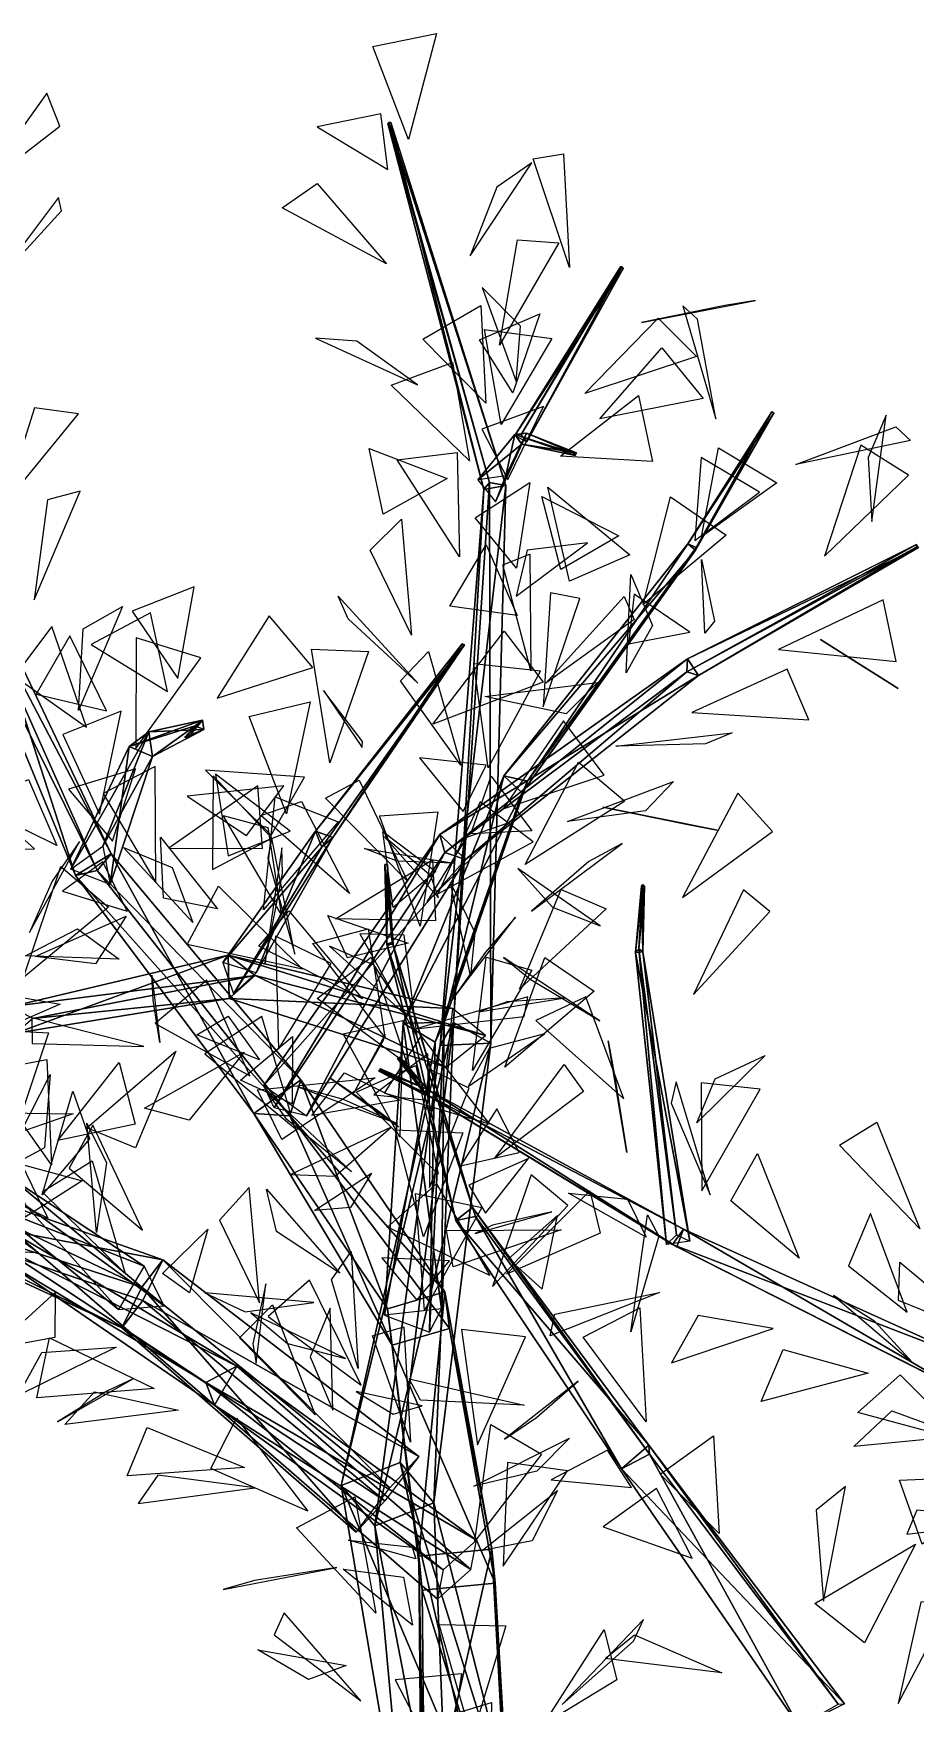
# Model space of a CAD drawing. Extents: x -154 to 171, y -158 to 169.
# Drawn here: x -37.2 to 1.7, y 95.4 to 169.2 of the extents above; entities that cross this region are included whole.
import ezdxf

# ---------------------------------------------------------------- set-up
doc = ezdxf.new("R2010")
doc.units = 0
doc.layers.add('Branches', color=15, linetype='CONTINUOUS')
doc.layers.add('Leaves', color=3, linetype='CONTINUOUS')

msp = doc.modelspace()

# ---------------------------------------------------------------- linework, layer by layer
at = {"layer": 'Branches', "color": 15}
for points in [[(-21.578522, 165.192123, 189.499573), (-21.545448, 165.233871, 189.381088), (-17.08918, 149.333496, 184.543869)], [(-21.457397, 165.233063, 189.476593), (-21.545448, 165.233871, 189.381088), (-21.578522, 165.192123, 189.499573)], [(-21.457397, 165.233063, 189.476593), (-21.578522, 165.192123, 189.499573), (-17.345642, 149.017548, 185.459991)], [(-21.578522, 165.192123, 189.499573), (-17.08918, 149.333496, 184.543869), (-17.345642, 149.017548, 185.459991)], [(-21.545448, 165.233871, 189.381088), (-16.371778, 149.195206, 185.245438), (-17.08918, 149.333496, 184.543869)], [(-21.545448, 165.233871, 189.381088), (-21.457397, 165.233063, 189.476593), (-16.371778, 149.195206, 185.245438)], [(-21.457397, 165.233063, 189.476593), (-17.345642, 149.017548, 185.459991), (-16.371778, 149.195206, 185.245438)], [(-11.186757, 158.794952, 201.768265), (-11.30034, 158.854568, 201.788727), (-15.967104, 151.411987, 199.071716)], [(-11.30034, 158.854568, 201.788727), (-15.695774, 151.456635, 198.535751), (-15.967104, 151.411987, 199.071716)], [(-11.186757, 158.794952, 201.768265), (-15.967104, 151.411987, 199.071716), (-15.440401, 151.135498, 198.976791)], [(-11.30034, 158.854568, 201.788727), (-11.241828, 158.864197, 201.673141), (-15.695774, 151.456635, 198.535751)], [(-11.241828, 158.864197, 201.673141), (-15.440401, 151.135498, 198.976791), (-15.695774, 151.456635, 198.535751)], [(-11.241828, 158.864197, 201.673141), (-11.186757, 158.794952, 201.768265), (-15.440401, 151.135498, 198.976791)], [(-11.186757, 158.794952, 201.768265), (-11.241828, 158.864197, 201.673141), (-11.30034, 158.854568, 201.788727)], [(-4.625852, 152.458862, 147.470551), (-7.963906, 146.45488, 146.777069), (-8.333398, 146.629089, 147.037567)], [(-4.527954, 152.39624, 147.528595), (-4.625852, 152.458862, 147.470551), (-8.333398, 146.629089, 147.037567)], [(-4.527954, 152.39624, 147.528595), (-8.333398, 146.629089, 147.037567), (-7.995942, 146.349106, 147.243637)], [(-4.530293, 152.407364, 147.399185), (-7.995942, 146.349106, 147.243637), (-7.963906, 146.45488, 146.777069)], [(-4.530293, 152.407364, 147.399185), (-4.527954, 152.39624, 147.528595), (-7.995942, 146.349106, 147.243637)], [(-4.625852, 152.458862, 147.470551), (-4.530293, 152.407364, 147.399185), (-7.963906, 146.45488, 146.777069)], [(-4.625852, 152.458862, 147.470551), (-4.527954, 152.39624, 147.528595), (-4.530293, 152.407364, 147.399185)], [(-15.980969, 151.452225, 198.914581), (-16.374916, 149.623901, 184.963852), (-17.60829, 149.448105, 185.101807)], [(-15.658088, 151.032745, 198.862167), (-15.980969, 151.452225, 198.914581), (-17.60829, 149.448105, 185.101807)], [(-15.464221, 151.519135, 198.80751), (-16.823395, 148.474243, 185.18364), (-16.374916, 149.623901, 184.963852)], [(-15.464221, 151.519135, 198.80751), (-15.658088, 151.032745, 198.862167), (-16.823395, 148.474243, 185.18364)], [(-15.980969, 151.452225, 198.914581), (-15.464221, 151.519135, 198.80751), (-16.374916, 149.623901, 184.963852)], [(-13.375432, 150.631668, 206.333069), (-15.464221, 151.519135, 198.80751), (-15.980969, 151.452225, 198.914581)], [(-13.3026, 150.529419, 206.299637), (-15.980969, 151.452225, 198.914581), (-15.658088, 151.032745, 198.862167)], [(-13.3026, 150.529419, 206.299637), (-13.375432, 150.631668, 206.333069), (-15.980969, 151.452225, 198.914581)], [(-13.252381, 150.649139, 206.295273), (-15.658088, 151.032745, 198.862167), (-15.464221, 151.519135, 198.80751)], [(-13.375432, 150.631668, 206.333069), (-13.252381, 150.649139, 206.295273), (-15.464221, 151.519135, 198.80751)], [(-15.658088, 151.032745, 198.862167), (-17.60829, 149.448105, 185.101807), (-16.823395, 148.474243, 185.18364)], [(-13.252381, 150.649139, 206.295273), (-13.3026, 150.529419, 206.299637), (-15.658088, 151.032745, 198.862167)], [(-13.375432, 150.631668, 206.333069), (-13.3026, 150.529419, 206.299637), (-13.252381, 150.649139, 206.295273)], [(-16.371778, 149.195206, 185.245438), (-19.278307, 124.44976, 177.349869), (-17.027668, 124.556328, 176.725388)], [(-16.371778, 149.195206, 185.245438), (-17.345642, 149.017548, 185.459991), (-19.278307, 124.44976, 177.349869)], [(-17.345642, 149.017548, 185.459991), (-17.08918, 149.333496, 184.543869), (-18.688963, 125.477715, 175.36235)], [(-17.08918, 149.333496, 184.543869), (-17.027668, 124.556328, 176.725388), (-18.688963, 125.477715, 175.36235)], [(-17.08918, 149.333496, 184.543869), (-16.371778, 149.195206, 185.245438), (-17.027668, 124.556328, 176.725388)], [(-17.345642, 149.017548, 185.459991), (-18.688963, 125.477715, 175.36235), (-19.278307, 124.44976, 177.349869)], [(-8.333398, 146.629089, 147.037567), (-15.418393, 136.136505, 141.277573), (-16.457705, 136.366806, 141.83519)], [(-7.995942, 146.349106, 147.243637), (-8.333398, 146.629089, 147.037567), (-16.457705, 136.366806, 141.83519)], [(-7.995942, 146.349106, 147.243637), (-16.457705, 136.366806, 141.83519), (-15.651178, 135.622253, 142.324371)], [(-7.963906, 146.45488, 146.777069), (-15.651178, 135.622253, 142.324371), (-15.418393, 136.136505, 141.277573)], [(-7.963906, 146.45488, 146.777069), (-7.995942, 146.349106, 147.243637), (-15.651178, 135.622253, 142.324371)], [(-8.333398, 146.629089, 147.037567), (-7.963906, 146.45488, 146.777069), (-15.418393, 136.136505, 141.277573)], [(1.76871, 146.587585, 103.605835), (-8.376646, 140.964294, 111.318336), (-8.341855, 141.538269, 111.983795)], [(1.76871, 146.587585, 103.605835), (1.73933, 146.465881, 103.502632), (-8.376646, 140.964294, 111.318336)], [(1.73933, 146.465881, 103.502632), (-7.857629, 140.80423, 111.998474), (-8.376646, 140.964294, 111.318336)], [(1.863745, 146.4561, 103.603683), (1.76871, 146.587585, 103.605835), (-8.341855, 141.538269, 111.983795)], [(1.863745, 146.4561, 103.603683), (-8.341855, 141.538269, 111.983795), (-7.857629, 140.80423, 111.998474)], [(1.73933, 146.465881, 103.502632), (1.863745, 146.4561, 103.603683), (-7.857629, 140.80423, 111.998474)], [(-39.701927, 145.287689, 114.737808), (-40.775837, 144.988373, 114.661674), (-35.380985, 131.973358, 116.140594)], [(-40.775837, 144.988373, 114.661674), (-40.149818, 145.017029, 113.750488), (-34.42149, 132.181732, 114.613266)], [(-40.775837, 144.988373, 114.661674), (-34.42149, 132.181732, 114.613266), (-35.380985, 131.973358, 116.140594)], [(-40.149818, 145.017029, 113.750488), (-39.701927, 145.287689, 114.737808), (-33.812469, 132.924393, 116.17646)], [(-40.149818, 145.017029, 113.750488), (-33.812469, 132.924393, 116.17646), (-34.42149, 132.181732, 114.613266)], [(-39.701927, 145.287689, 114.737808), (-35.380985, 131.973358, 116.140594), (-33.812469, 132.924393, 116.17646)], [(-18.259186, 142.105301, 207.066528), (-18.307896, 142.207413, 207.002686), (-24.783709, 133.923279, 197.975479)], [(-18.307896, 142.207413, 207.002686), (-24.018806, 133.648575, 197.803375), (-24.783709, 133.923279, 197.975479)], [(-18.259186, 142.105301, 207.066528), (-24.783709, 133.923279, 197.975479), (-24.504866, 133.218048, 198.335403)], [(-18.19212, 142.159012, 206.969101), (-24.504866, 133.218048, 198.335403), (-24.018806, 133.648575, 197.803375)], [(-18.19212, 142.159012, 206.969101), (-18.259186, 142.105301, 207.066528), (-24.504866, 133.218048, 198.335403)], [(-18.307896, 142.207413, 207.002686), (-18.19212, 142.159012, 206.969101), (-24.018806, 133.648575, 197.803375)], [(-18.259186, 142.105301, 207.066528), (-18.19212, 142.159012, 206.969101), (-18.307896, 142.207413, 207.002686)], [(-8.341855, 141.538269, 111.983795), (-19.064608, 132.987747, 115.296669), (-19.29208, 133.785522, 116.660973)], [(-7.857629, 140.80423, 111.998474), (-8.341855, 141.538269, 111.983795), (-19.29208, 133.785522, 116.660973)], [(-8.341855, 141.538269, 111.983795), (-8.376646, 140.964294, 111.318336), (-19.064608, 132.987747, 115.296669)], [(-8.376646, 140.964294, 111.318336), (-18.157001, 132.668015, 116.550102), (-19.064608, 132.987747, 115.296669)], [(-8.376646, 140.964294, 111.318336), (-7.857629, 140.80423, 111.998474), (-18.157001, 132.668015, 116.550102)], [(-7.857629, 140.80423, 111.998474), (-19.29208, 133.785522, 116.660973), (-18.157001, 132.668015, 116.550102)], [(-29.764603, 138.83757, 89.155525), (-33.010098, 137.664459, 102.770218), (-32.141296, 138.321564, 103.078934)], [(-29.764603, 138.83757, 89.155525), (-30.09407, 138.585373, 89.147888), (-33.010098, 137.664459, 102.770218)], [(-29.716101, 138.425507, 89.163773), (-29.764603, 138.83757, 89.155525), (-32.141296, 138.321564, 103.078934)], [(-30.444477, 138.160492, 83.631645), (-30.09407, 138.585373, 89.147888), (-29.764603, 138.83757, 89.155525)], [(-30.428232, 138.032028, 83.642044), (-30.444477, 138.160492, 83.631645), (-29.764603, 138.83757, 89.155525)], [(-30.428232, 138.032028, 83.642044), (-29.764603, 138.83757, 89.155525), (-29.716101, 138.425507, 89.163773)], [(-32.141296, 138.321564, 103.078934), (-35.58057, 132.25032, 115.420563), (-34.177654, 133.266037, 116.086922)], [(-32.141296, 138.321564, 103.078934), (-33.010098, 137.664459, 102.770218), (-35.58057, 132.25032, 115.420563)], [(-31.982462, 137.224609, 102.8479), (-32.141296, 138.321564, 103.078934), (-34.177654, 133.266037, 116.086922)], [(-30.09407, 138.585373, 89.147888), (-31.982462, 137.224609, 102.8479), (-33.010098, 137.664459, 102.770218)], [(-29.716101, 138.425507, 89.163773), (-32.141296, 138.321564, 103.078934), (-31.982462, 137.224609, 102.8479)], [(-30.09407, 138.585373, 89.147888), (-29.716101, 138.425507, 89.163773), (-31.982462, 137.224609, 102.8479)], [(-30.444477, 138.160492, 83.631645), (-30.547279, 138.083328, 83.650444), (-30.09407, 138.585373, 89.147888)], [(-30.547279, 138.083328, 83.650444), (-29.716101, 138.425507, 89.163773), (-30.09407, 138.585373, 89.147888)], [(-30.547279, 138.083328, 83.650444), (-30.428232, 138.032028, 83.642044), (-29.716101, 138.425507, 89.163773)], [(-30.444477, 138.160492, 83.631645), (-30.428232, 138.032028, 83.642044), (-30.547279, 138.083328, 83.650444)], [(-33.010098, 137.664459, 102.770218), (-33.85672, 131.563126, 115.422844), (-35.58057, 132.25032, 115.420563)], [(-33.010098, 137.664459, 102.770218), (-31.982462, 137.224609, 102.8479), (-33.85672, 131.563126, 115.422844)], [(-31.982462, 137.224609, 102.8479), (-34.177654, 133.266037, 116.086922), (-33.85672, 131.563126, 115.422844)], [(-16.457705, 136.366806, 141.83519), (-19.103125, 125.475128, 133.178864), (-20.908197, 125.437286, 133.828995)], [(-15.651178, 135.622253, 142.324371), (-16.457705, 136.366806, 141.83519), (-20.908197, 125.437286, 133.828995)], [(-15.418393, 136.136505, 141.277573), (-19.492199, 124.605568, 134.821762), (-19.103125, 125.475128, 133.178864)], [(-15.418393, 136.136505, 141.277573), (-15.651178, 135.622253, 142.324371), (-19.492199, 124.605568, 134.821762)], [(-16.457705, 136.366806, 141.83519), (-15.418393, 136.136505, 141.277573), (-19.103125, 125.475128, 133.178864)], [(-15.651178, 135.622253, 142.324371), (-20.908197, 125.437286, 133.828995), (-19.492199, 124.605568, 134.821762)], [(-24.504866, 133.218048, 198.335403), (-24.783709, 133.923279, 197.975479), (-28.878201, 128.126602, 185.907257)], [(-24.783709, 133.923279, 197.975479), (-27.403942, 127.665184, 185.675995), (-28.878201, 128.126602, 185.907257)], [(-24.018806, 133.648575, 197.803375), (-28.397274, 126.744995, 186.454697), (-27.403942, 127.665184, 185.675995)], [(-24.018806, 133.648575, 197.803375), (-24.504866, 133.218048, 198.335403), (-28.397274, 126.744995, 186.454697)], [(-24.783709, 133.923279, 197.975479), (-24.018806, 133.648575, 197.803375), (-27.403942, 127.665184, 185.675995)], [(-19.29208, 133.785522, 116.660973), (-26.60924, 121.699203, 118.688995), (-27.057766, 122.690605, 120.740097)], [(-18.157001, 132.668015, 116.550102), (-19.29208, 133.785522, 116.660973), (-27.057766, 122.690605, 120.740097)], [(-19.29208, 133.785522, 116.660973), (-19.064608, 132.987747, 115.296669), (-26.60924, 121.699203, 118.688995)], [(-33.812469, 132.924393, 116.17646), (-35.380985, 131.973358, 116.140594), (-27.503574, 121.455215, 120.629402)], [(-34.42149, 132.181732, 114.613266), (-33.812469, 132.924393, 116.17646), (-25.424311, 122.934608, 120.613274)], [(-33.812469, 132.924393, 116.17646), (-27.503574, 121.455215, 120.629402), (-25.424311, 122.934608, 120.613274)], [(-24.504866, 133.218048, 198.335403), (-28.878201, 128.126602, 185.907257), (-28.397274, 126.744995, 186.454697)], [(-19.064608, 132.987747, 115.296669), (-25.175297, 121.356026, 120.482628), (-26.60924, 121.699203, 118.688995)], [(-19.064608, 132.987747, 115.296669), (-18.157001, 132.668015, 116.550102), (-25.175297, 121.356026, 120.482628)], [(-35.380985, 131.973358, 116.140594), (-34.42149, 132.181732, 114.613266), (-25.914415, 121.356003, 118.669052)], [(-34.42149, 132.181732, 114.613266), (-25.424311, 122.934608, 120.613274), (-25.914415, 121.356003, 118.669052)], [(-18.157001, 132.668015, 116.550102), (-27.057766, 122.690605, 120.740097), (-25.175297, 121.356026, 120.482628)], [(-21.723745, 132.450378, 139.475021), (-21.617945, 132.472015, 139.402817), (-21.386454, 129.027344, 138.548141)], [(-21.617945, 132.472015, 139.402817), (-21.723745, 132.450378, 139.475021), (-21.605843, 132.444855, 139.529282)], [(-21.605843, 132.444855, 139.529282), (-21.723745, 132.450378, 139.475021), (-21.635334, 128.927765, 138.709915)], [(-21.723745, 132.450378, 139.475021), (-21.386454, 129.027344, 138.548141), (-21.635334, 128.927765, 138.709915)], [(-21.605843, 132.444855, 139.529282), (-21.635334, 128.927765, 138.709915), (-21.355181, 128.924683, 138.842255)], [(-21.617945, 132.472015, 139.402817), (-21.355181, 128.924683, 138.842255), (-21.386454, 129.027344, 138.548141)], [(-21.617945, 132.472015, 139.402817), (-21.605843, 132.444855, 139.529282), (-21.355181, 128.924683, 138.842255)], [(-35.380985, 131.973358, 116.140594), (-25.914415, 121.356003, 118.669052), (-27.503574, 121.455215, 120.629402)], [(-10.316794, 131.571213, 244.07756), (-10.639564, 128.564758, 246.329636), (-10.504051, 128.721634, 246.576508)], [(-10.316794, 131.571213, 244.07756), (-10.37216, 131.498352, 243.985367), (-10.639564, 128.564758, 246.329636)], [(-10.37216, 131.498352, 243.985367), (-10.321867, 128.588837, 246.346085), (-10.639564, 128.564758, 246.329636)], [(-10.242846, 131.500473, 243.997543), (-10.316794, 131.571213, 244.07756), (-10.504051, 128.721634, 246.576508)], [(-10.242846, 131.500473, 243.997543), (-10.504051, 128.721634, 246.576508), (-10.321867, 128.588837, 246.346085)], [(-10.316794, 131.571213, 244.07756), (-10.242846, 131.500473, 243.997543), (-10.37216, 131.498352, 243.985367)], [(-10.37216, 131.498352, 243.985367), (-10.242846, 131.500473, 243.997543), (-10.321867, 128.588837, 246.346085)], [(-38.211315, 126.178215, 195.887695), (-27.447754, 127.556717, 186.788177), (-28.632271, 128.447495, 185.570236)], [(-38.016937, 125.001213, 195.748093), (-38.211315, 126.178215, 195.887695), (-28.632271, 128.447495, 185.570236)], [(-38.016937, 125.001213, 195.748093), (-28.632271, 128.447495, 185.570236), (-28.599394, 126.53257, 185.679535)], [(-28.632271, 128.447495, 185.570236), (-17.263279, 124.900742, 177.567566), (-18.728045, 126.087746, 175.713058)], [(-28.632271, 128.447495, 185.570236), (-27.447754, 127.556717, 186.788177), (-17.263279, 124.900742, 177.567566)], [(-28.599394, 126.53257, 185.679535), (-28.632271, 128.447495, 185.570236), (-18.728045, 126.087746, 175.713058)], [(-21.635334, 128.927765, 138.709915), (-21.386454, 129.027344, 138.548141), (-17.843292, 117.305031, 131.858627)], [(-21.355181, 128.924683, 138.842255), (-21.635334, 128.927765, 138.709915), (-18.584898, 116.730896, 132.285187)], [(-21.635334, 128.927765, 138.709915), (-17.843292, 117.305031, 131.858627), (-18.584898, 116.730896, 132.285187)], [(-21.386454, 129.027344, 138.548141), (-17.71817, 116.896461, 132.796158), (-17.843292, 117.305031, 131.858627)], [(-21.386454, 129.027344, 138.548141), (-21.355181, 128.924683, 138.842255), (-17.71817, 116.896461, 132.796158)], [(-21.355181, 128.924683, 138.842255), (-18.584898, 116.730896, 132.285187), (-17.71817, 116.896461, 132.796158)], [(-10.504051, 128.721634, 246.576508), (-10.639564, 128.564758, 246.329636), (-9.281383, 115.665726, 251.609787)], [(-10.639564, 128.564758, 246.329636), (-10.321867, 128.588837, 246.346085), (-8.248649, 115.811554, 251.628876)], [(-10.639564, 128.564758, 246.329636), (-8.248649, 115.811554, 251.628876), (-9.281383, 115.665726, 251.609787)], [(-10.504051, 128.721634, 246.576508), (-9.281383, 115.665726, 251.609787), (-8.829529, 116.086647, 252.450516)], [(-10.321867, 128.588837, 246.346085), (-10.504051, 128.721634, 246.576508), (-8.829529, 116.086647, 252.450516)], [(-10.321867, 128.588837, 246.346085), (-8.829529, 116.086647, 252.450516), (-8.248649, 115.811554, 251.628876)], [(-38.211315, 126.178215, 195.887695), (-37.272339, 125.645424, 196.414047), (-27.447754, 127.556717, 186.788177)], [(-37.272339, 125.645424, 196.414047), (-28.599394, 126.53257, 185.679535), (-27.447754, 127.556717, 186.788177)], [(-27.447754, 127.556717, 186.788177), (-28.599394, 126.53257, 185.679535), (-19.003614, 123.495316, 176.156982)], [(-27.447754, 127.556717, 186.788177), (-19.003614, 123.495316, 176.156982), (-17.263279, 124.900742, 177.567566)], [(-37.272339, 125.645424, 196.414047), (-38.016937, 125.001213, 195.748093), (-28.599394, 126.53257, 185.679535)], [(-28.599394, 126.53257, 185.679535), (-18.728045, 126.087746, 175.713058), (-19.003614, 123.495316, 176.156982)], [(-19.278307, 124.44976, 177.349869), (-18.688963, 125.477715, 175.36235), (-23.649134, 105.014343, 160.24057)], [(-18.688963, 125.477715, 175.36235), (-21.045225, 106.02861, 159.203262), (-23.649134, 105.014343, 160.24057)], [(-18.688963, 125.477715, 175.36235), (-19.558699, 104.243118, 161.070709), (-21.045225, 106.02861, 159.203262)], [(-20.908197, 125.437286, 133.828995), (-19.103125, 125.475128, 133.178864), (-19.219908, 112.826668, 127.195534)], [(-19.103125, 125.475128, 133.178864), (-19.743805, 111.786018, 129.570343), (-19.219908, 112.826668, 127.195534)], [(-19.103125, 125.475128, 133.178864), (-19.492199, 124.605568, 134.821762), (-19.743805, 111.786018, 129.570343)], [(-18.688963, 125.477715, 175.36235), (-17.027668, 124.556328, 176.725388), (-19.558699, 104.243118, 161.070709)], [(-20.908197, 125.437286, 133.828995), (-19.219908, 112.826668, 127.195534), (-21.726362, 112.548843, 127.994049)], [(-19.492199, 124.605568, 134.821762), (-20.908197, 125.437286, 133.828995), (-21.726362, 112.548843, 127.994049)], [(-19.278307, 124.44976, 177.349869), (-23.649134, 105.014343, 160.24057), (-22.162607, 103.228851, 162.108017)], [(-17.027668, 124.556328, 176.725388), (-22.162607, 103.228851, 162.108017), (-19.558699, 104.243118, 161.070709)], [(-17.027668, 124.556328, 176.725388), (-19.278307, 124.44976, 177.349869), (-22.162607, 103.228851, 162.108017)], [(-19.492199, 124.605568, 134.821762), (-21.726362, 112.548843, 127.994049), (-19.743805, 111.786018, 129.570343)], [(-21.90473, 123.423431, 255.605972), (-21.977516, 123.319054, 255.632095), (-20.008614, 122.311111, 257.457184)], [(-21.90473, 123.423431, 255.605972), (-21.892704, 123.316132, 255.533752), (-21.977516, 123.319054, 255.632095)], [(-21.977516, 123.319054, 255.632095), (-19.827599, 122.304878, 257.247253), (-20.008614, 122.311111, 257.457184)], [(-21.977516, 123.319054, 255.632095), (-21.892704, 123.316132, 255.533752), (-19.827599, 122.304878, 257.247253)], [(-21.90473, 123.423431, 255.605972), (-20.008614, 122.311111, 257.457184), (-19.853264, 122.53389, 257.401428)], [(-21.892704, 123.316132, 255.533752), (-21.90473, 123.423431, 255.605972), (-19.853264, 122.53389, 257.401428)], [(-21.892704, 123.316132, 255.533752), (-19.853264, 122.53389, 257.401428), (-19.827599, 122.304878, 257.247253)], [(-21.161125, 123.877281, 258.244171), (-21.054121, 123.936691, 258.287689), (-19.809212, 122.490654, 257.360474)], [(-21.054121, 123.936691, 258.287689), (-21.161125, 123.877281, 258.244171), (-21.111769, 123.845497, 258.360046)], [(-21.111769, 123.845497, 258.360046), (-21.161125, 123.877281, 258.244171), (-19.982574, 122.355965, 257.265381)], [(-21.161125, 123.877281, 258.244171), (-19.809212, 122.490654, 257.360474), (-19.982574, 122.355965, 257.265381)], [(-21.054121, 123.936691, 258.287689), (-21.111769, 123.845497, 258.360046), (-19.89769, 122.303268, 257.480042)], [(-21.111769, 123.845497, 258.360046), (-19.982574, 122.355965, 257.265381), (-19.89769, 122.303268, 257.480042)], [(-21.054121, 123.936691, 258.287689), (-19.89769, 122.303268, 257.480042), (-19.809212, 122.490654, 257.360474)], [(-25.424311, 122.934608, 120.613274), (-27.503574, 121.455215, 120.629402), (-21.604925, 112.827675, 129.438522)], [(-25.914415, 121.356003, 118.669052), (-25.424311, 122.934608, 120.613274), (-19.063473, 113.565346, 129.168686)], [(-25.424311, 122.934608, 120.613274), (-21.604925, 112.827675, 129.438522), (-19.063473, 113.565346, 129.168686)], [(-19.982574, 122.355965, 257.265381), (-19.809212, 122.490654, 257.360474), (-8.524355, 116.342796, 251.900589)], [(-19.89769, 122.303268, 257.480042), (-19.982574, 122.355965, 257.265381), (-9.015163, 115.666916, 251.434601)], [(-19.982574, 122.355965, 257.265381), (-8.524355, 116.342796, 251.900589), (-9.015163, 115.666916, 251.434601)], [(-19.809212, 122.490654, 257.360474), (-19.89769, 122.303268, 257.480042), (-8.820043, 115.554222, 252.353989)], [(-19.89769, 122.303268, 257.480042), (-9.015163, 115.666916, 251.434601), (-8.820043, 115.554222, 252.353989)], [(-19.809212, 122.490654, 257.360474), (-8.820043, 115.554222, 252.353989), (-8.524355, 116.342796, 251.900589)], [(-27.503574, 121.455215, 120.629402), (-21.396576, 111.209007, 127.337936), (-21.604925, 112.827675, 129.438522)], [(-27.503574, 121.455215, 120.629402), (-25.914415, 121.356003, 118.669052), (-21.396576, 111.209007, 127.337936)], [(-25.914415, 121.356003, 118.669052), (-18.855124, 111.946678, 127.068092), (-21.396576, 111.209007, 127.337936)], [(-25.914415, 121.356003, 118.669052), (-19.063473, 113.565346, 129.168686), (-18.855124, 111.946678, 127.068092)], [(-45.543736, 117.642067, 156.963165), (-45.007393, 119.765381, 157.783234), (-31.524847, 114.98703, 159.779434)], [(-45.007393, 119.765381, 157.783234), (-45.502014, 118.010498, 159.247604), (-32.446747, 113.78405, 161.750549)], [(-45.007393, 119.765381, 157.783234), (-32.446747, 113.78405, 161.750549), (-31.524847, 114.98703, 159.779434)], [(-39.020103, 117.332077, 171.952957), (-38.192257, 118.577217, 171.747757), (-32.340389, 114.710571, 159.63652)], [(-38.192257, 118.577217, 171.747757), (-31.459574, 112.949806, 160.692459), (-32.340389, 114.710571, 159.63652)], [(-38.192257, 118.577217, 171.747757), (-37.566525, 117.365837, 172.357651), (-31.459574, 112.949806, 160.692459)], [(-45.502014, 118.010498, 159.247604), (-45.543736, 117.642067, 156.963165), (-33.331745, 111.983917, 160.281326)], [(-45.543736, 117.642067, 156.963165), (-32.409843, 113.186897, 158.310211), (-33.331745, 111.983917, 160.281326)], [(-45.543736, 117.642067, 156.963165), (-31.524847, 114.98703, 159.779434), (-32.409843, 113.186897, 158.310211)], [(-45.502014, 118.010498, 159.247604), (-33.331745, 111.983917, 160.281326), (-32.446747, 113.78405, 161.750549)], [(-37.566525, 117.365837, 172.357651), (-39.020103, 117.332077, 171.952957), (-33.484924, 112.796043, 159.762161)], [(-37.566525, 117.365837, 172.357651), (-33.484924, 112.796043, 159.762161), (-31.459574, 112.949806, 160.692459)], [(-39.020103, 117.332077, 171.952957), (-32.340389, 114.710571, 159.63652), (-33.484924, 112.796043, 159.762161)], [(-18.584898, 116.730896, 132.285187), (-17.843292, 117.305031, 131.858627), (-10.054605, 106.794395, 126.562332)], [(-17.71817, 116.896461, 132.796158), (-18.584898, 116.730896, 132.285187), (-11.267681, 105.74633, 127.257996)], [(-18.584898, 116.730896, 132.285187), (-10.054605, 106.794395, 126.562332), (-11.267681, 105.74633, 127.257996)], [(-17.843292, 117.305031, 131.858627), (-10.02278, 106.400574, 128.264633), (-10.054605, 106.794395, 126.562332)], [(-17.843292, 117.305031, 131.858627), (-17.71817, 116.896461, 132.796158), (-10.02278, 106.400574, 128.264633)], [(-17.71817, 116.896461, 132.796158), (-11.267681, 105.74633, 127.257996), (-10.02278, 106.400574, 128.264633)], [(-39.003986, 115.758804, 148.732513), (-37.897987, 116.052795, 149.407181), (-28.258892, 110.28476, 141.26387)], [(-37.897987, 116.052795, 149.407181), (-38.560684, 114.953468, 149.691559), (-29.239241, 108.559631, 141.665939)], [(-37.897987, 116.052795, 149.407181), (-29.239241, 108.559631, 141.665939), (-28.258892, 110.28476, 141.26387)], [(-9.015163, 115.666916, 251.434601), (-8.524355, 116.342796, 251.900589), (4.29166, 110.545509, 250.796005)], [(-8.524355, 116.342796, 251.900589), (-8.820043, 115.554222, 252.353989), (3.474189, 109.344543, 251.62709)], [(-8.524355, 116.342796, 251.900589), (3.474189, 109.344543, 251.62709), (4.29166, 110.545509, 250.796005)], [(-39.003986, 115.758804, 148.732513), (-28.258892, 110.28476, 141.26387), (-29.625635, 109.561333, 139.924622)], [(-38.560684, 114.953468, 149.691559), (-39.003986, 115.758804, 148.732513), (-29.625635, 109.561333, 139.924622)], [(-8.820043, 115.554222, 252.353989), (-9.015163, 115.666916, 251.434601), (3.507289, 109.318405, 249.971237)], [(-9.015163, 115.666916, 251.434601), (4.29166, 110.545509, 250.796005), (3.507289, 109.318405, 249.971237)], [(-8.820043, 115.554222, 252.353989), (3.507289, 109.318405, 249.971237), (3.474189, 109.344543, 251.62709)], [(-38.560684, 114.953468, 149.691559), (-29.625635, 109.561333, 139.924622), (-29.239241, 108.559631, 141.665939)], [(-31.524847, 114.98703, 159.779434), (-32.446747, 113.78405, 161.750549), (-21.49699, 104.912231, 162.820313)], [(-32.409843, 113.186897, 158.310211), (-31.524847, 114.98703, 159.779434), (-20.221825, 106.297623, 160.368805)], [(-31.524847, 114.98703, 159.779434), (-21.49699, 104.912231, 162.820313), (-20.221825, 106.297623, 160.368805)], [(-32.446747, 113.78405, 161.750549), (-33.331745, 111.983917, 160.281326), (-22.986008, 102.959839, 160.942474)], [(-32.446747, 113.78405, 161.750549), (-22.986008, 102.959839, 160.942474), (-21.49699, 104.912231, 162.820313)], [(-33.331745, 111.983917, 160.281326), (-32.409843, 113.186897, 158.310211), (-21.710842, 104.34523, 158.490967)], [(-32.409843, 113.186897, 158.310211), (-20.221825, 106.297623, 160.368805), (-21.710842, 104.34523, 158.490967)], [(-19.063473, 113.565346, 129.168686), (-21.604925, 112.827675, 129.438522), (-20.217131, 101.892624, 138.034241)], [(-19.063473, 113.565346, 129.168686), (-20.217131, 101.892624, 138.034241), (-16.989105, 102.205872, 138.090149)], [(-18.855124, 111.946678, 127.068092), (-19.063473, 113.565346, 129.168686), (-16.989105, 102.205872, 138.090149)], [(-21.604925, 112.827675, 129.438522), (-20.066525, 100.389023, 135.164063), (-20.217131, 101.892624, 138.034241)], [(-21.604925, 112.827675, 129.438522), (-21.396576, 111.209007, 127.337936), (-20.066525, 100.389023, 135.164063)], [(-33.331745, 111.983917, 160.281326), (-21.710842, 104.34523, 158.490967), (-22.986008, 102.959839, 160.942474)], [(-21.396576, 111.209007, 127.337936), (-18.855124, 111.946678, 127.068092), (-16.838499, 100.702271, 135.219971)], [(-18.855124, 111.946678, 127.068092), (-16.989105, 102.205872, 138.090149), (-16.838499, 100.702271, 135.219971)], [(-21.396576, 111.209007, 127.337936), (-16.838499, 100.702271, 135.219971), (-20.066525, 100.389023, 135.164063)], [(-29.625635, 109.561333, 139.924622), (-28.258892, 110.28476, 141.26387), (-17.666813, 102.59716, 136.264511)], [(-28.258892, 110.28476, 141.26387), (-29.239241, 108.559631, 141.665939), (-17.914722, 101.303795, 138.105667)], [(-28.258892, 110.28476, 141.26387), (-17.914722, 101.303795, 138.105667), (-17.666813, 102.59716, 136.264511)], [(-29.625635, 109.561333, 139.924622), (-17.666813, 102.59716, 136.264511), (-19.140907, 101.2911, 135.148544)], [(-29.239241, 108.559631, 141.665939), (-29.625635, 109.561333, 139.924622), (-19.140907, 101.2911, 135.148544)], [(-29.239241, 108.559631, 141.665939), (-19.388817, 99.997734, 136.9897), (-17.914722, 101.303795, 138.105667)], [(-29.239241, 108.559631, 141.665939), (-19.140907, 101.2911, 135.148544), (-19.388817, 99.997734, 136.9897)], [(-11.267681, 105.74633, 127.257996), (-10.054605, 106.794395, 126.562332), (-1.405452, 95.372917, 125.782562)], [(-10.02278, 106.400574, 128.264633), (-11.267681, 105.74633, 127.257996), (-3.410171, 94.367432, 126.804955)], [(-10.054605, 106.794395, 126.562332), (-1.694135, 95.354225, 128.230316), (-1.405452, 95.372917, 125.782562)], [(-10.054605, 106.794395, 126.562332), (-10.02278, 106.400574, 128.264633), (-1.694135, 95.354225, 128.230316)], [(-10.02278, 106.400574, 128.264633), (-3.410171, 94.367432, 126.804955), (-1.694135, 95.354225, 128.230316)], [(-23.649134, 105.014343, 160.24057), (-21.045225, 106.02861, 159.203262), (-17.370037, 90.147705, 139.334259)], [(-21.045225, 106.02861, 159.203262), (-15.414706, 88.053513, 142.209534), (-17.370037, 90.147705, 139.334259)], [(-21.045225, 106.02861, 159.203262), (-19.558699, 104.243118, 161.070709), (-15.414706, 88.053513, 142.209534)], [(-11.267681, 105.74633, 127.257996), (-1.405452, 95.372917, 125.782562), (-3.410171, 94.367432, 126.804955)], [(-22.162607, 103.228851, 162.108017), (-23.649134, 105.014343, 160.24057), (-20.766439, 88.035477, 140.026428)], [(-23.649134, 105.014343, 160.24057), (-17.370037, 90.147705, 139.334259), (-20.766439, 88.035477, 140.026428)], [(-19.558699, 104.243118, 161.070709), (-22.162607, 103.228851, 162.108017), (-18.811108, 85.941284, 142.901703)], [(-19.558699, 104.243118, 161.070709), (-18.811108, 85.941284, 142.901703), (-15.414706, 88.053513, 142.209534)], [(-22.162607, 103.228851, 162.108017), (-20.766439, 88.035477, 140.026428), (-18.811108, 85.941284, 142.901703)], [(-16.989105, 102.205872, 138.090149), (-20.217131, 101.892624, 138.034241), (-20.10076, 88.575066, 142.879456)], [(-20.217131, 101.892624, 138.034241), (-19.928251, 87.344658, 139.231628), (-20.10076, 88.575066, 142.879456)], [(-20.217131, 101.892624, 138.034241), (-20.066525, 100.389023, 135.164063), (-19.928251, 87.344658, 139.231628)], [(-16.989105, 102.205872, 138.090149), (-20.10076, 88.575066, 142.879456), (-16.252893, 88.744331, 143.004333)], [(-16.838499, 100.702271, 135.219971), (-16.989105, 102.205872, 138.090149), (-16.252893, 88.744331, 143.004333)], [(-20.066525, 100.389023, 135.164063), (-16.838499, 100.702271, 135.219971), (-16.080385, 87.513924, 139.356506)], [(-20.066525, 100.389023, 135.164063), (-16.080385, 87.513924, 139.356506), (-19.928251, 87.344658, 139.231628)], [(-16.838499, 100.702271, 135.219971), (-16.252893, 88.744331, 143.004333), (-16.080385, 87.513924, 139.356506)]]:
    msp.add_3dface(points, dxfattribs=at)
at = {"layer": 'Leaves', "color": 3}
for points in [[(-20.666906, 164.490295, 187.113541), (-22.24818, 168.602142, 184.313141), (-19.431002, 169.175095, 185.170593)], [(-39.683525, 162.292465, 110.01474), (-36.077568, 165.071533, 107.460548), (-36.640507, 166.533936, 110.018768)], [(-21.588556, 163.159088, 191.031174), (-21.890036, 165.623352, 195.623184), (-24.707214, 165.0504, 194.765732)], [(-13.559262, 158.827423, 200.569885), (-15.170147, 163.627579, 201.840149), (-13.818877, 163.84993, 199.170944)], [(-17.943277, 159.352341, 189.100769), (-15.228766, 163.456024, 190.84465), (-16.762672, 162.378708, 193.186981)], [(-21.649569, 158.996994, 186.510223), (-26.246832, 161.469421, 186.557953), (-24.712925, 162.546738, 184.215622)], [(-39.232273, 157.80658, 111.908005), (-36.006199, 161.339432, 109.819626), (-36.135887, 161.922028, 112.759651)], [(-16.654158, 155.406708, 185.204102), (-15.854949, 160.049652, 182.955917), (-14.036551, 159.921127, 185.338547)], [(-15.915063, 153.795654, 201.36821), (-15.725574, 156.244827, 205.974243), (-17.411839, 157.941971, 204.164215)], [(-10.38181, 156.399353, 201.976196), (-5.341168, 157.371628, 202.923096), (-6.692439, 157.149277, 205.5923)], [(-17.260187, 152.838837, 195.063889), (-20.04104, 155.658356, 198.464935), (-17.478195, 157.14769, 198.00264)], [(-16.06448, 153.290573, 200.600891), (-17.531954, 155.629395, 205.031082), (-14.865072, 156.785355, 204.288452)], [(-12.876421, 153.26767, 198.042313), (-9.636151, 156.590912, 195.653442), (-7.949887, 154.893768, 197.46347)], [(-7.090525, 152.137924, 147.981552), (-7.90266, 156.542297, 150.663345), (-8.554134, 157.145325, 147.797699)], [(-16.572384, 151.89267, 184.989197), (-17.311216, 156.099304, 187.990601), (-14.345499, 155.694962, 187.788071)], [(-20.276073, 153.642578, 187.873169), (-22.958035, 155.57576, 191.912964), (-24.776432, 155.704285, 189.530334)], [(-12.221285, 152.148758, 204.529236), (-9.487053, 155.278427, 207.688217), (-7.648009, 153.050598, 206.879089)], [(-17.977865, 150.28331, 182.884674), (-21.441771, 153.637955, 180.885239), (-18.723839, 154.631577, 180.094315)], [(-13.963877, 150.49617, 190.054123), (-10.516045, 153.17009, 192.919891), (-9.897322, 150.261826, 193.318817)], [(-38.546722, 148.335251, 115.4263), (-35.255524, 152.371109, 115.78669), (-37.193726, 152.63356, 118.06144)], [(-16.289745, 149.465927, 187.658875), (-14.708592, 152.687408, 191.449921), (-17.426523, 151.693787, 192.240845)], [(-0.198418, 147.609985, 103.346115), (0.424635, 152.310852, 101.163544), (-0.369855, 150.436005, 98.960426)], [(-3.563086, 150.130981, 146.757309), (0.857367, 151.790634, 144.531281), (1.508841, 151.187607, 147.396927)], [(-18.962599, 149.515182, 190.655228), (-21.786945, 147.928497, 194.748566), (-22.405668, 150.836761, 194.34964)], [(-18.412962, 146.041412, 181.419449), (-21.177622, 150.336029, 180.341064), (-18.518633, 150.660767, 178.990387)], [(-7.729521, 146.928009, 144.785583), (-6.979716, 150.856659, 141.430969), (-4.407228, 149.317383, 141.544724)], [(-2.29914, 146.083832, 108.322426), (1.409965, 149.660767, 109.157928), (-0.690123, 150.975494, 107.466446)], [(-8.02702, 146.765076, 149.308716), (-5.168507, 148.900452, 153.11911), (-7.740994, 150.439728, 153.005356)], [(-15.311989, 149.337326, 205.245392), (-15.894264, 145.549454, 208.789841), (-17.733307, 147.777283, 209.598969)], [(-14.512122, 149.126328, 199.693665), (-10.892689, 146.129318, 201.966904), (-13.55957, 144.973358, 202.709534)], [(-37.207951, 144.151367, 115.921082), (-35.171856, 148.95636, 116.049149), (-36.624744, 148.566315, 118.644714)], [(-14.784544, 148.710114, 195.487137), (-11.380204, 146.977829, 199.045197), (-13.943048, 145.488495, 199.507492)], [(-10.30036, 143.942474, 143.089584), (-9.10153, 148.693726, 141.290039), (-6.635241, 147.011734, 140.992813)], [(-20.544302, 142.583908, 205.867981), (-22.368675, 146.336578, 209.00473), (-20.976646, 147.713882, 206.731995)], [(-17.235836, 146.581085, 185.878479), (-15.873518, 143.461685, 189.836182), (-18.839235, 143.866028, 190.038712)], [(-15.272847, 141.004791, 142.929672), (-16.502678, 145.691925, 144.870865), (-15.317721, 146.167114, 142.156082)], [(-15.917456, 144.309845, 185.915878), (-12.771152, 146.672745, 189.346252), (-15.430141, 146.348007, 190.69693)], [(-7.582985, 142.676254, 108.18203), (-7.733551, 145.936172, 104.107681), (-7.160598, 143.205246, 103.005951)], [(-30.854935, 140.668503, 90.048363), (-30.142736, 144.721634, 86.83667), (-32.881966, 143.639923, 86.265251)], [(-11.05752, 140.922882, 110.427681), (-10.847693, 145.263947, 107.53611), (-9.891588, 143.018768, 105.7911)], [(-20.261578, 140.472458, 182.450714), (-23.343626, 143.301224, 185.573074), (-23.782471, 144.312134, 182.782822)], [(-14.725738, 139.426376, 114.753479), (-13.107076, 144.211243, 116.070702), (-14.400883, 144.450653, 113.374641)], [(-14.608567, 140.463638, 181.558411), (-11.144875, 144.292389, 180.78804), (-10.706029, 143.281479, 183.578293)], [(-10.951191, 142.199951, 147.549881), (-8.238365, 142.719589, 151.979385), (-10.704654, 144.401581, 152.276611)], [(-4.322876, 141.951126, 111.674904), (0.869684, 141.419098, 111.609566), (0.296731, 144.150024, 112.711296)], [(-35.253849, 139.251907, 113.151451), (-35.037724, 142.861542, 109.386635), (-33.311024, 143.852295, 111.630943)], [(-31.313438, 140.097641, 85.060448), (-32.071144, 143.574539, 81.24115), (-34.69112, 142.176331, 81.666298)], [(-29.126728, 139.799805, 95.40303), (-24.894388, 141.154617, 92.664093), (-26.824156, 143.442184, 92.456642)], [(-34.899708, 138.52681, 104.921417), (-36.425854, 142.975098, 102.655647), (-38.07988, 140.781845, 101.449905)], [(-34.006111, 139.241348, 99.566109), (-35.63541, 142.556885, 95.877945), (-37.118099, 139.985657, 95.441605)], [(-32.718937, 137.579865, 110.384148), (-29.841936, 141.588058, 108.6791), (-32.706081, 142.473587, 108.5672)], [(-19.592892, 138.655106, 201.239258), (-16.44232, 142.768616, 200.604523), (-14.724752, 140.50914, 201.576508)], [(-24.150513, 136.952148, 198.282623), (-24.950487, 141.961212, 199.515213), (-22.440088, 141.867279, 197.875366)], [(-18.355316, 136.846573, 140.961792), (-21.025209, 140.569885, 143.463516), (-19.794838, 141.863495, 141.052551)], [(-2.476266, 142.401367, 105.680107), (-1.143377, 141.552307, 100.704918), (0.956711, 140.237579, 102.3964)], [(-17.153299, 136.717941, 177.541733), (-17.786873, 141.33812, 175.195999), (-14.842135, 141.004623, 175.662155)], [(-8.155005, 139.168121, 114.275688), (-2.987862, 138.845032, 114.943718), (-3.943967, 141.09021, 116.688728)], [(-17.300238, 139.877396, 206.214752), (-12.32121, 140.492661, 207.657227), (-13.713238, 139.115356, 209.929962)], [(-26.062038, 134.691254, 194.921539), (-27.702662, 138.995926, 197.376785), (-25.018515, 139.642822, 196.203384)], [(-22.713005, 137.629013, 204.367493), (-22.708921, 137.883438, 209.581451), (-24.426489, 140.142914, 208.609467)], [(-34.319412, 134.677475, 118.256081), (-33.356544, 139.226669, 120.628349), (-35.93375, 138.191513, 121.762566)], [(-16.495958, 134.910294, 118.21257), (-12.025415, 136.394669, 120.462212), (-13.823965, 138.795731, 120.451721)], [(-11.510615, 137.683472, 143.990463), (-6.369131, 138.267227, 144.67923), (-7.554088, 137.792053, 147.394012)], [(-32.723156, 136.688049, 94.544571), (-35.682854, 135.777328, 90.342102), (-33.753086, 133.489761, 90.549553)], [(-31.833179, 131.653427, 119.178276), (-31.864367, 136.778519, 120.169525), (-34.161922, 135.592285, 121.690735)], [(-29.643555, 136.618454, 100.198128), (-26.741617, 133.747009, 96.944885), (-25.25893, 136.318237, 97.381226)], [(-18.256571, 134.802994, 183.14119), (-17.241352, 136.840332, 187.838913), (-20.18609, 137.173828, 187.372757)], [(-15.513977, 132.455963, 136.689346), (-13.166026, 136.975739, 135.54538), (-11.109265, 135.250656, 136.88472)], [(-37.184696, 133.13887, 113.246017), (-40.228912, 135.86145, 109.99482), (-40.017986, 133.091599, 108.861938)], [(-36.203194, 133.290115, 112.709496), (-40.030289, 135.174515, 109.700768), (-37.453083, 136.209671, 108.566551)], [(-31.252079, 133.173355, 114.266235), (-27.116711, 133.166595, 111.080528), (-27.327635, 135.936447, 112.213409)], [(-30.45084, 135.466873, 104.384537), (-27.833548, 133.734406, 100.213402), (-26.179523, 135.927658, 101.419144)], [(-29.302135, 136.368423, 85.190605), (-29.324799, 132.226456, 82.013565), (-26.704823, 133.624664, 81.588417)], [(-29.195168, 136.447403, 90.082603), (-28.634727, 132.838379, 86.352882), (-25.895498, 133.92009, 86.924301)], [(-20.717566, 131.711945, 177.257904), (-24.336409, 135.381592, 178.087143), (-22.85783, 136.175339, 175.600433)], [(-17.924929, 133.816147, 112.779922), (-17.018501, 136.349731, 108.30674), (-15.219952, 133.948669, 108.31723)], [(-13.654546, 134.352219, 142.022339), (-8.968346, 136.118683, 143.495148), (-10.198716, 134.825073, 145.906113)], [(-23.270811, 131.175446, 137.896317), (-27.187321, 134.62291, 137.735413), (-25.405043, 135.233398, 135.400726)], [(-27.083384, 130.454239, 185.745239), (-26.553783, 135.448975, 187.167221), (-23.782587, 134.343674, 186.852921)], [(-19.369696, 131.154404, 119.772636), (-15.157837, 133.462479, 121.817886), (-17.499943, 135.227936, 122.448532)], [(-8.561836, 130.993027, 245.864868), (-4.593587, 133.906036, 244.127792), (-6.125429, 135.60524, 246.068451)], [(-26.290289, 130.259415, 184.924942), (-28.861162, 134.613327, 186.222672), (-26.886112, 134.091171, 188.419601)], [(-20.151163, 129.725052, 133.918411), (-21.948666, 134.604065, 134.381271), (-19.379063, 134.774414, 132.842392)], [(-12.090968, 134.982346, 113.094452), (-8.332662, 134.215454, 109.553688), (-7.038855, 133.976044, 112.249748)], [(-29.113815, 130.494827, 192.185745), (-31.489502, 130.971558, 196.809464), (-31.623188, 133.662537, 195.490082)], [(-25.685488, 128.495697, 117.965393), (-26.709188, 133.613586, 118.061775), (-26.878302, 132.754532, 115.192383)], [(-21.346815, 130.551102, 114.118874), (-21.799456, 133.915955, 110.153664), (-19.45735, 132.150497, 109.523018)], [(-19.34737, 130.979126, 140.673935), (-19.679012, 131.949127, 145.792435), (-21.735773, 133.67421, 144.453094)], [(-19.868368, 130.810242, 140.398209), (-16.327042, 134.259033, 142.075989), (-18.10932, 133.648544, 144.410675)], [(-37.406956, 129.445206, 199.459045), (-35.2066, 133.476288, 201.94075), (-36.407219, 131.715454, 204.052139)], [(-30.197617, 129.894836, 189.355911), (-33.259407, 133.200012, 191.992432), (-31.109308, 132.31723, 193.889206)], [(-27.022682, 128.044113, 117.463379), (-26.242275, 132.053513, 114.212891), (-26.263901, 133.187119, 116.990387)], [(-22.616741, 133.154785, 200.848145), (-18.662111, 132.513657, 204.194763), (-21.17251, 132.60759, 205.83461)], [(-15.23203, 130.393829, 180.098816), (-11.231542, 133.381699, 181.621567), (-12.710121, 132.587952, 184.108276)], [(-37.681736, 127.460457, 189.305618), (-36.02235, 132.364456, 189.974442), (-33.928982, 130.576019, 191.165771)], [(-34.174725, 132.57309, 108.024956), (-35.960575, 131.280701, 103.293091), (-33.096428, 130.395172, 103.404991)], [(-23.895893, 130.056381, 190.762772), (-19.605625, 132.652725, 192.212814), (-19.471937, 129.961746, 193.532196)], [(-12.201097, 129.744553, 244.085388), (-15.835281, 132.274185, 241.320679), (-14.303439, 130.574982, 239.38002)], [(-25.353811, 127.834175, 179.237244), (-30.444138, 128.920807, 178.839966), (-29.066643, 131.490616, 179.546097)], [(-17.93494, 127.551018, 179.6745), (-18.818392, 131.638779, 182.798538), (-17.74028, 129.443329, 184.53569)], [(-15.768802, 126.947899, 174.907837), (-13.921765, 131.346115, 172.787888), (-11.939784, 130.495773, 174.87323)], [(-8.085844, 126.714874, 248.206192), (-4.703581, 130.372574, 246.64682), (-5.873091, 131.328735, 249.238739)], [(-37.1562, 128.385193, 194.816925), (-33.148586, 130.1716, 197.644974), (-34.493748, 128.057953, 199.295135)], [(-22.706043, 126.517517, 136.22554), (-27.28233, 128.851212, 137.153702), (-25.954603, 130.401093, 134.954834)], [(-24.240042, 130.205933, 196.616577), (-20.684835, 128.974335, 200.235092), (-23.368982, 128.327438, 201.408493)], [(-18.791557, 126.41153, 138.514511), (-15.937686, 130.129898, 140.812164), (-17.265413, 128.580017, 143.011032)], [(-33.450733, 128.269028, 114.096077), (-37.590237, 128.419235, 110.919296), (-35.292679, 129.605469, 109.398087)], [(-26.408138, 124.289223, 122.536201), (-24.086731, 128.082809, 125.269287), (-26.538952, 129.288895, 124.031563)], [(-21.715393, 124.830856, 130.979279), (-24.890997, 128.95871, 130.623734), (-22.45182, 129.605286, 129.001282)], [(-20.291084, 124.8395, 256.955414), (-20.85902, 129.327881, 254.351212), (-22.817677, 129.395325, 256.622589)], [(-20.720522, 125.742729, 179.122681), (-22.185915, 128.002029, 183.59462), (-24.167896, 128.852371, 181.509277)], [(-20.729605, 123.633385, 255.741058), (-24.7043, 126.539116, 254.006561), (-22.321571, 128.353592, 254.180542)], [(-17.84082, 123.347023, 133.811462), (-17.237017, 128.358643, 132.481384), (-15.221295, 127.787773, 134.628708)], [(-12.226261, 125.546455, 246.768997), (-16.468151, 128.338806, 245.561066), (-15.298641, 127.382645, 242.969147)], [(-16.410929, 123.497475, 172.241333), (-14.642978, 128.34729, 171.464386), (-12.476244, 126.861603, 172.912827)], [(-36.057678, 126.282326, 190.03804), (-40.849014, 124.210899, 189.990341), (-41.19648, 127.181686, 190.222061)], [(-31.947899, 126.452629, 194.017166), (-32.008858, 127.562401, 199.11763), (-31.661392, 124.591614, 198.88591)], [(-27.675587, 123.1185, 122.997192), (-29.572769, 127.35038, 125.393417), (-31.856245, 125.42601, 125.106102)], [(-20.347359, 125.187096, 118.641335), (-15.564437, 125.742134, 116.624992), (-15.395325, 126.601196, 119.494385)], [(-17.56167, 125.946342, 137.82402), (-13.74786, 126.557106, 141.335693), (-16.317463, 126.386757, 142.874573)], [(-11.156947, 122.095314, 251.169006), (-12.836403, 126.610275, 253.18013), (-15.044925, 125.568291, 251.437515)], [(-32.362984, 124.417953, 118.901779), (-37.314083, 125.683853, 119.966736), (-37.292458, 124.550247, 117.18924)], [(-28.633955, 125.750984, 188.613678), (-27.248972, 123.829308, 193.265457), (-30.020168, 124.934608, 193.579758)], [(-25.681828, 120.794594, 125.3685), (-27.156385, 125.739502, 126.158127), (-29.662874, 124.092247, 126.094254)], [(-21.055882, 120.411552, 168.967606), (-23.557436, 124.968018, 169.448044), (-20.923243, 125.564316, 168.142105)], [(-38.040234, 120.596481, 171.497528), (-39.549297, 125.182053, 173.48381), (-36.576332, 125.019836, 173.851456)], [(-25.811832, 121.883163, 116.458771), (-28.085342, 122.926582, 111.877014), (-25.801867, 124.850952, 112.16433)], [(-21.794613, 124.666153, 183.823364), (-21.701927, 124.935318, 189.035751), (-23.079422, 122.365517, 188.32962)], [(-17.093954, 120.978935, 253.58696), (-21.724207, 122.34552, 251.601212), (-20.117558, 124.866203, 251.855804)], [(-18.042324, 122.647064, 135.631042), (-14.666954, 124.97686, 138.860428), (-17.106131, 124.330276, 140.48288)], [(-30.945778, 124.200111, 187.553604), (-32.736286, 119.933281, 189.969849), (-34.886383, 120.816063, 188.073074)], [(-27.925871, 124.158287, 184.945251), (-30.352638, 121.160164, 188.462646), (-32.327686, 121.68232, 186.265717)], [(-19.79096, 122.03521, 259.553436), (-19.817188, 124.089546, 264.352295), (-22.199917, 122.27507, 264.178314)], [(-11.020238, 119.721786, 254.626083), (-11.851284, 124.663597, 256.088226), (-11.555021, 123.058136, 258.605103)], [(-7.939461, 121.044273, 247.719757), (-7.119632, 122.979355, 242.94133), (-4.911111, 124.021339, 244.683945)], [(-36.438431, 119.18586, 167.063065), (-39.369549, 123.327538, 168.289856), (-36.643375, 123.830727, 169.436493)], [(-36.168262, 120.257706, 177.143326), (-33.450382, 123.69809, 179.976501), (-32.741928, 120.974518, 181.015854)], [(-24.941046, 121.370842, 116.785759), (-23.503235, 123.250175, 112.132713), (-21.051014, 122.044083, 113.370438)], [(-19.358284, 118.7686, 130.630829), (-22.980648, 122.39518, 129.6427), (-20.340412, 123.573357, 128.842041)], [(-19.748636, 118.184067, 126.48243), (-17.984995, 122.564339, 124.256935), (-19.763592, 123.404053, 126.522209)], [(-16.852043, 119.47438, 130.374985), (-13.792502, 123.621323, 129.543091), (-12.937176, 122.430153, 132.160248)], [(-36.502449, 123.173462, 196.016449), (-36.752895, 119.942329, 200.108765), (-38.676746, 118.890724, 198.061096)], [(-22.14575, 123.031944, 176.576508), (-26.259941, 120.299965, 178.267578), (-27.338053, 122.495415, 176.530426)], [(-21.220919, 121.023125, 136.366608), (-23.547136, 122.06356, 140.922501), (-25.562857, 122.63443, 138.775177)], [(-21.109644, 120.866493, 176.571533), (-21.983078, 121.538383, 181.674057), (-24.149811, 123.024071, 180.225616)], [(-7.342535, 117.858597, 252.673737), (-8.854131, 122.855003, 252.642044), (-9.067626, 121.907768, 255.48056)], [(-7.711071, 118.032791, 253.405731), (-5.142496, 122.530403, 254.056808), (-7.750054, 122.80809, 255.514038)], [(-36.848221, 117.851059, 151.060287), (-35.502483, 122.438179, 153.157288), (-34.760136, 120.32634, 155.154556)], [(-23.188187, 118.871048, 132.171127), (-26.04796, 121.181747, 135.876846), (-26.903288, 122.372917, 133.259689)], [(-38.524502, 121.478065, 187.558914), (-35.480194, 121.439346, 191.799271), (-38.188423, 120.490219, 192.673706)], [(-34.455341, 116.19001, 148.204102), (-34.873165, 121.02832, 150.11882), (-34.006321, 119.273384, 152.392319)], [(-15.783784, 119.723976, 257.744171), (-16.764917, 121.654854, 262.493805), (-18.371567, 119.134171, 262.239227)], [(1.913696, 116.363289, 252.385986), (-1.630147, 120.053497, 253.422104), (0.0192, 121.06208, 251.128113)], [(-36.59647, 116.829964, 156.029617), (-39.25127, 118.121368, 151.724472), (-38.468975, 120.69207, 153.058456)], [(-32.420628, 116.290924, 162.597473), (-34.609489, 120.932953, 163.551636), (-35.666344, 119.039139, 165.624451)], [(-21.435837, 120.851479, 256.0867), (-25.871967, 118.754959, 254.304749), (-23.913311, 118.687515, 252.033386)], [(-20.015068, 116.00621, 126.085487), (-21.263533, 120.73188, 124.252632), (-18.267422, 120.602844, 124.334305)], [(-3.41682, 115.067314, 249.326294), (-6.429183, 117.597115, 245.894699), (-5.255484, 119.677681, 247.709549)], [(-37.900585, 119.238991, 182.654144), (-35.088467, 118.479271, 186.985977), (-37.600132, 116.868065, 187.29509)], [(-33.181854, 114.383728, 142.568924), (-36.855923, 117.987854, 141.696289), (-34.647266, 119.354355, 143.1978)], [(-23.236195, 117.298515, 119.560165), (-24.817724, 117.166023, 114.58712), (-22.311235, 118.813278, 114.650993)], [(-17.267597, 117.042648, 134.98526), (-15.367647, 119.468124, 139.199203), (-18.007883, 118.289948, 139.999863)], [(-37.015999, 115.301346, 162.327927), (-41.96299, 115.487312, 163.984039), (-41.15197, 118.31012, 163.372467)], [(-27.24954, 113.082916, 162.754013), (-27.702955, 118.187576, 163.747421), (-29.014448, 116.74572, 166.028)], [(-23.703976, 114.391373, 169.026581), (-26.497488, 116.232452, 173.033676), (-26.949003, 118.106407, 170.734894)], [(-17.082132, 114.299187, 128.494293), (-21.596474, 116.43132, 126.969574), (-19.427393, 118.345818, 126.175972)], [(-16.956465, 113.813713, 129.836731), (-13.632094, 117.382904, 127.976776), (-15.253149, 118.740875, 130.104706)], [(-19.96785, 112.766083, 162.155121), (-20.359222, 117.921448, 161.434677), (-17.431032, 117.297539, 161.625565)], [(-16.346672, 114.354858, 167.551727), (-12.658643, 118.035484, 167.870209), (-12.207128, 116.16153, 170.168991)], [(-10.169641, 115.985062, 249.396606), (-13.597844, 117.937492, 245.97821), (-10.990286, 117.659805, 244.520981)], [(-17.729729, 116.143547, 173.727982), (-14.333658, 117.108788, 177.573105), (-16.967852, 116.512489, 178.879044)], [(-14.764021, 113.690826, 133.362549), (-14.088477, 116.944672, 137.388229), (-16.257557, 115.030174, 138.181824)], [(-10.854423, 111.808716, 129.280075), (-10.117873, 116.976646, 129.277313), (-9.612263, 116.035324, 132.080582)], [(1.356473, 112.671074, 253.458847), (-0.256398, 117.026344, 255.842194), (-1.234132, 114.72438, 257.498993)], [(-31.533195, 114.375359, 165.324722), (-29.531477, 116.347534, 169.723999), (-30.342495, 113.524727, 170.335571)], [(-13.921805, 116.31781, 252.79631), (-18.702145, 114.673462, 254.098038), (-18.998407, 116.278923, 251.581146)], [(-22.896561, 110.191551, 158.393585), (-24.078011, 114.107315, 155.149979), (-23.201731, 115.360481, 157.731003)], [(-20.307674, 113.206726, 132.396408), (-18.859444, 114.938705, 137.103088), (-21.855555, 115.067741, 137.021408)], [(5.032208, 111.542931, 289.871246), (0.979409, 113.190002, 292.719421), (1.034146, 114.87896, 290.240631)], [(-27.399284, 110.426636, 143.630753), (-26.978107, 113.924492, 147.482727), (-27.5494, 111.279785, 148.778534)], [(-22.761932, 109.44928, 133.596283), (-25.039545, 114.093521, 134.298813), (-26.873524, 112.490005, 132.548019)], [(-36.276001, 113.542915, 169.153214), (-36.290154, 111.55938, 173.981812), (-39.016327, 111.05619, 172.835175)], [(-24.847425, 113.103256, 124.36248), (-29.667156, 113.5354, 122.404556), (-27.888559, 112.695686, 120.139282)], [(-24.793642, 108.136787, 160.888947), (-28.133217, 111.537018, 163.018661), (-26.678082, 113.00473, 160.844177)], [(-9.590657, 113.538589, 251.063019), (-14.414857, 111.632484, 251.649414), (-14.201361, 112.57972, 248.810898)], [(1.591091, 110.45681, 253.095474), (-0.06724, 112.258492, 257.705658), (-1.892748, 113.410927, 255.622528)], [(-23.451277, 110.619835, 126.927216), (-27.635395, 112.651802, 124.557762), (-26.014341, 111.293831, 122.429825)], [(-24.012135, 108.350182, 142.031631), (-24.13595, 112.846497, 144.680756), (-25.021324, 110.701241, 146.581802)], [(-10.167634, 107.826569, 124.773369), (-12.952591, 111.570221, 122.432617), (-10.454289, 112.871788, 123.464317)], [(-4.556205, 111.959526, 253.625977), (-7.879638, 112.520035, 257.612274), (-9.053336, 110.439468, 255.797424)], [(-31.903454, 109.301041, 139.347672), (-37.09573, 108.894142, 139.700775), (-36.524437, 111.538849, 138.404968)], [(-20.582071, 106.928635, 136.869598), (-22.264271, 111.629044, 135.344345), (-20.876886, 112.021873, 137.975098)], [(-17.630541, 106.819359, 137.429703), (-15.5093, 111.589027, 137.404144), (-18.324524, 111.902885, 138.392075)], [(-33.579876, 111.12149, 157.283386), (-37.917992, 108.99836, 155.302704), (-36.861137, 110.892174, 153.229889)], [(-0.369332, 109.98542, 248.708939), (-5.092257, 108.720451, 246.88031), (-4.114524, 111.022415, 245.223511)], [(-32.86824, 109.715225, 146.356369), (-33.965275, 109.202057, 151.434082), (-36.173931, 107.835556, 149.932571)], [(-15.562852, 108.564377, 129.039871), (-20.138199, 108.782433, 131.543594), (-20.64381, 109.723755, 128.740326)], [(-16.429943, 107.063034, 129.148956), (-15.012077, 108.019958, 124.217018), (-13.1781, 109.623474, 125.967804)], [(4.029902, 106.934265, 290.375397), (-0.819822, 108.243225, 291.795532), (1.04351, 109.910561, 293.453247)], [(-30.833517, 108.345779, 157.698013), (-35.847237, 107.714455, 156.388809), (-34.535744, 109.156311, 154.108231)], [(-21.347834, 108.17128, 168.305908), (-20.061945, 108.537628, 173.351929), (-22.990135, 109.161537, 173.161041)], [(-25.110895, 103.880577, 157.321869), (-29.395742, 105.770348, 159.628128), (-28.271864, 107.987373, 157.948334)], [(3.726204, 107.191422, 248.694687), (-1.001301, 106.745987, 246.526215), (0.684764, 108.314445, 244.603424)], [(-27.91885, 105.805946, 137.34108), (-33.105125, 105.436676, 136.876099), (-32.219749, 107.581932, 134.975052)], [(-17.787083, 104.991699, 163.454803), (-13.552992, 107.113174, 165.650665), (-15.008128, 105.645462, 167.82515)], [(-17.745535, 102.550156, 153.155869), (-17.03554, 107.703545, 153.590057), (-14.799824, 106.394844, 155.102966)], [(-6.948872, 102.901741, 124.160217), (-9.552288, 105.516899, 120.467903), (-7.199418, 107.214798, 121.230232)], [(-10.820762, 104.929596, 130.009674), (-11.874603, 106.57193, 134.851395), (-14.372905, 105.270363, 133.819687)], [(-16.488832, 101.444176, 140.649628), (-13.640509, 105.66391, 141.803284), (-16.301859, 106.028725, 143.138992)], [(-27.4548, 104.910896, 162.505066), (-31.740488, 105.468468, 165.432861), (-32.616768, 104.215302, 162.851837)], [(-8.134535, 101.803154, 130.266495), (-9.712362, 104.886391, 134.17215), (-12.065232, 103.188492, 133.409821)], [(-2.335082, 99.90535, 128.897705), (-1.370721, 104.969383, 129.719604), (-2.66918, 103.923264, 132.213531)], [(6.169267, 105.473076, 285.305695), (2.014156, 102.418541, 286.114929), (1.022597, 105.249725, 286.149414)], [(-22.114649, 99.378143, 148.442932), (-25.62451, 103.147507, 149.293091), (-23.044876, 104.51239, 148.598404)], [(-17.412008, 102.143761, 160.180573), (-14.087579, 104.787498, 163.215179), (-15.211456, 102.570473, 164.894974)], [(6.489038, 103.48204, 252.750763), (1.777104, 103.920502, 254.954269), (1.337096, 102.862679, 252.181656)], [(-20.345469, 101.771721, 131.296829), (-23.326456, 102.603218, 127.092979), (-20.511232, 102.28936, 126.105049)], [(1.727953, 102.430603, 293.865936), (-0.523437, 98.061699, 295.624908), (-2.728279, 99.80722, 294.580017)], [(-23.839312, 101.390976, 139.414276), (-27.467203, 100.817612, 143.123672), (-28.854588, 100.424782, 140.49292)], [(-20.490898, 98.850166, 133.384155), (-23.560062, 101.324188, 129.96225), (-20.898712, 100.959373, 128.626541)], [(0.954336, 95.385506, 128.63916), (3.381981, 100.004646, 128.497345), (1.962817, 99.857323, 131.136337)], [(-22.776815, 95.493988, 139.289505), (-26.162964, 99.38652, 140.08461), (-26.602711, 98.421112, 137.278442)], [(-13.8906, 95.333954, 137.952042), (-10.725292, 98.13517, 134.888702), (-10.285545, 99.100578, 137.69487)], [(-17.866562, 93.864449, 140.647507), (-19.316933, 98.876328, 140.813324), (-16.375254, 98.810387, 141.398285)], [(-14.706056, 94.458069, 147.331741), (-12.023344, 98.633057, 148.951172), (-11.46732, 96.435631, 150.916412)], [(-6.835157, 96.740799, 125.22731), (-11.980761, 97.37516, 124.618736), (-10.682302, 98.42128, 122.124817)], [(-23.419134, 97.062836, 156.793442), (-25.089546, 96.442963, 161.700119), (-27.325262, 97.751663, 160.18721)], [(-19.02845, 92.120178, 144.555313), (-18.313072, 96.695206, 146.965164), (-21.260757, 96.431412, 146.473679)], [(-17.101982, 90.211411, 136.485687), (-19.72603, 94.609741, 135.476212), (-17.006393, 95.430496, 136.440552)]]:
    msp.add_3dface(points, dxfattribs=at)

doc.saveas('drawing.dxf')
